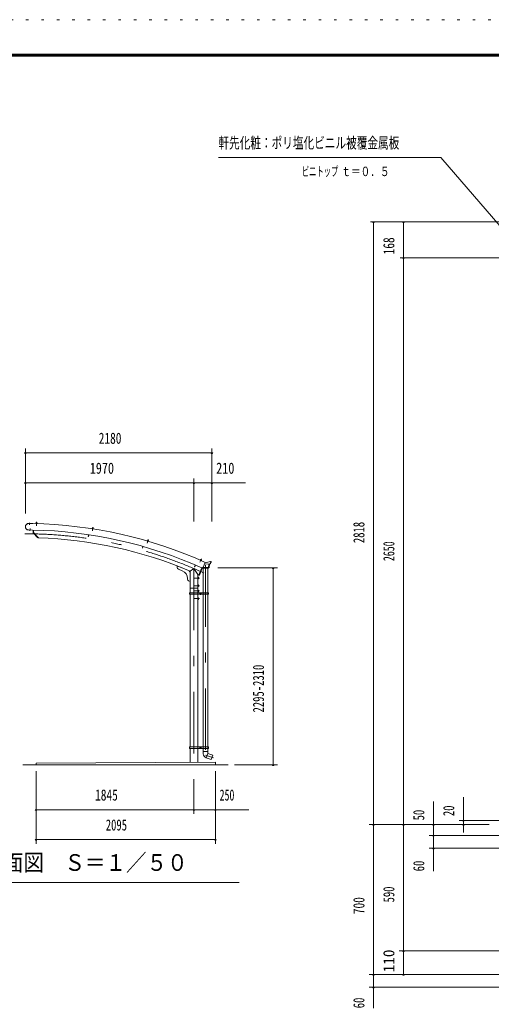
# Model space of a CAD drawing. Units: millimetres, scale not verified. Extents: x -25857 to 25867, y -10500 to 10500.
# Drawn here: x 10134 to 15643, y -1050 to 10500 of the extents above; entities that cross this region are included whole.
import ezdxf
from ezdxf.enums import TextEntityAlignment as Align

# ---------------------------------------------------------------- set-up
doc = ezdxf.new("R2010")
doc.units = ezdxf.units.MM
doc.header["$LTSCALE"] = 60
doc.linetypes.add('USER3', pattern=[24, 12, -5, 2, -5])
doc.linetypes.add('USER4', pattern=[3, 0.5, -2.5])
for name, color, linetype, lineweight in [('0-2_1-05BOLD', 7, 'Continuous', 18), ('0-3_1-25CENTER', 3, 'USER3', 18), ('0-4_1-45THIN', 4, 'Continuous', 18), ('0-5_1-55DIM', 3, 'Continuous', 18), ('0-A_2-52DIM', 3, 'Continuous', 18), ('0-C_F-F1PAPER', 5, 'Continuous', 18), ('0-D_F-E_J_ADD', 5, 'USER4', 18)]:
    doc.layers.add(name, color=color, linetype=linetype, lineweight=lineweight)
doc.styles.add('ＭＳ ゴシック', font='')
doc.styles.get('ＭＳ ゴシック').set_extended_font_data('MS Gothic')

msp = doc.modelspace()

# ---------------------------------------------------------------- linework, layer by layer
at = {"layer": '0-2_1-05BOLD'}
for p, q in [((10327.26, 4619.86), (10327.48, 4628.01)), ((10328.51, 4628.98), (10327.48, 4628.01)), ((10333.48, 4627.85), (10327.48, 4628.01)), ((10332.51, 4628.88), (10328.51, 4628.98)), ((10333.48, 4627.85), (10332.51, 4628.88)), ((10333.26, 4619.7), (10333.48, 4627.85)), ((10236.86, 4538.15), (10283.55, 4537.22)), ((10236.87, 4538.65), (10283.56, 4537.72)), ((10238.38, 4614.24), (10285.07, 4613.3)), ((10285.08, 4613.8), (10238.39, 4614.74)), ((10283.56, 4537.71), (10283.55, 4537.22)), ((10285.08, 4613.8), (10285.06, 4612.7)), ((10290.36, 4537.58), (10289.73, 4506.26)), ((10346.07, 4447.62), (10289.73, 4506.26)), ((10293.55, 4537.52), (10292.96, 4507.53)), ((10351.21, 4446.89), (10292.96, 4507.53)), ((10323.88, 4614.95), (10336.38, 4614.62)), ((10324.32, 4613.44), (10324.27, 4611.84)), ((10325.37, 4619.91), (10335.16, 4619.65)), ((10327.36, 4619.36), (10327.24, 4614.86)), ((10333.13, 4619.2), (10333.02, 4614.71)), ((10335.16, 4619.65), (10336.02, 4619.12)), ((10335.86, 4613.13), (10335.82, 4611.53)), ((10336.02, 4619.12), (10335.9, 4614.63)), ((10336.38, 4614.62), (10336.34, 4613.12)), ((10980.82, 4555.64), (10980.58, 4554.16)), ((10980.58, 4554.16), (10992.93, 4552.22)), ((10981.05, 4554.08), (10980.81, 4552.5)), ((10980.81, 4552.5), (10992.21, 4550.71)), ((10982.93, 4560.37), (10992.61, 4558.85)), ((10984.84, 4559.56), (10984.14, 4555.12)), ((10984.8, 4560.08), (10986.07, 4568.13)), ((10987.21, 4568.96), (10986.07, 4568.13)), ((10991.99, 4567.19), (10986.07, 4568.13)), ((10991.16, 4568.34), (10987.21, 4568.96)), ((10990.54, 4558.66), (10989.84, 4554.22)), ((10990.73, 4559.14), (10991.99, 4567.19)), ((10991.99, 4567.19), (10991.16, 4568.34)), ((10992.46, 4552.29), (10992.21, 4550.71)), ((10992.61, 4558.85), (10993.39, 4558.22)), ((10993.39, 4558.22), (10992.69, 4553.77)), ((10348.38, 4449.84), (10346.07, 4447.62)), ((10940.79, 4482.74), (10937.53, 4460.99)), ((11624.68, 4412.4), (11624.26, 4410.96)), ((11624.26, 4410.96), (11636.26, 4407.45)), ((11624.72, 4410.83), (11624.27, 4409.3)), ((11624.27, 4409.3), (11635.35, 4406.05)), ((11627.38, 4416.82), (11636.79, 4414.07)), ((11629.17, 4415.77), (11627.91, 4411.46)), ((11629.21, 4416.29), (11631.49, 4424.11)), ((11632.74, 4424.79), (11631.49, 4424.11)), ((11637.25, 4422.43), (11631.49, 4424.11)), ((11636.57, 4423.67), (11632.74, 4424.79)), ((11634.72, 4414.15), (11633.45, 4409.84)), ((11634.96, 4414.61), (11637.25, 4422.43)), ((11635.8, 4407.59), (11635.35, 4406.05)), ((11637.48, 4413.34), (11636.22, 4409.03)), ((11637.25, 4422.43), (11636.57, 4423.67)), ((11636.79, 4414.07), (11637.48, 4413.34)), ((11572.55, 4346.13), (11566.52, 4324.98)), ((11566.52, 4324.98), (11569.59, 4324.1)), ((11575.63, 4345.26), (11569.59, 4324.1)), ((12244.64, 4186.06), (12244, 4184.59)), ((12244, 4184.59), (12254.57, 4179.95)), ((12244.81, 4187.62), (12256.26, 4182.6)), ((12249.69, 4190.39), (12247.89, 4186.27)), ((12248.05, 4191.66), (12257.03, 4187.72)), ((12249.79, 4190.89), (12253.07, 4198.36)), ((12254.38, 4198.87), (12253.07, 4198.36)), ((12258.56, 4195.95), (12253.07, 4198.36)), ((12254.98, 4188.07), (12253.18, 4183.95)), ((12258.05, 4197.27), (12254.38, 4198.87)), ((12255.22, 4181.42), (12254.57, 4179.95)), ((12255.29, 4188.49), (12258.56, 4195.95)), ((12256.26, 4182.6), (12255.65, 4181.23)), ((12257.62, 4186.91), (12255.82, 4182.79)), ((12257.03, 4187.72), (12257.62, 4186.91)), ((12258.56, 4195.95), (12258.05, 4197.27)), ((12302.26, 4158.68), (12277.53, 4103.99)), ((12362.7, 4159.67), (12360.58, 4143.64)), ((12369.32, 4159.67), (12362.7, 4159.67)), ((12369.32, 4159.67), (12369.32, 4169.67)), ((12371.62, 4157.37), (12371.62, 4169.67)), ((11974.77, 4117.89), (12124.77, 4057.25)), ((11974.77, 4117.89), (11974.77, 4099.02)), ((11987.28, 4080.48), (12032.25, 4062.29)), ((12184.59, 4128.6), (12175.89, 4108.39)), ((12175.89, 4108.39), (12178.83, 4107.13)), ((12187.53, 4127.34), (12178.83, 4107.13)), ((12266.9, 4090.79), (12232.9, 4011.8)), ((12260.34, 4095.79), (12265.86, 4093.42)), ((12267.4, 4095.59), (12271.53, 4092.37)), ((12270, 4096.48), (12272.32, 4094.67)), ((12336.32, 4094.67), (12272.32, 4094.67)), ((12339.14, 4100.67), (12275.47, 4100.67)), ((12276.82, 4092.37), (12276.82, 3802.67)), ((12292.44, 4136.97), (12350.54, 4140.95)), ((12331.82, 4092.37), (12331.82, 3802.67)), ((12345.32, 4101.67), (12336.32, 4094.67)), ((12344.43, 4140.53), (12339.14, 4100.67)), ((12350.54, 4140.95), (12345.32, 4101.67)), ((12360.58, 4143.64), (12350.54, 4140.95)), ((12362.65, 4141.81), (12352.62, 4139.13)), ((12364.72, 4157.37), (12362.65, 4141.81)), ((12371.62, 4157.37), (12364.72, 4157.37)), ((12094.77, 3969.58), (12094.77, 3962.86)), ((12107.28, 3944.32), (12124.77, 3937.25)), ((12213.87, 4018.49), (12213.87, 3802.67)), ((12215.87, 3987.17), (12213.87, 3987.17)), ((12215.87, 3966.17), (12213.87, 3966.17)), ((12215.87, 3987.17), (12215.87, 3966.17)), ((12221.97, 3986.49), (12215.87, 3986.49)), ((12221.97, 3981.58), (12215.87, 3981.58)), ((12221.97, 3971.76), (12215.87, 3971.76)), ((12222.87, 3984.92), (12221.97, 3986.49)), ((12124.77, 3856.67), (12213.87, 3856.67)), ((12215.87, 3897.17), (12213.87, 3897.17)), ((12215.87, 3876.17), (12213.87, 3876.17)), ((12215.87, 3837.17), (12213.87, 3837.17)), ((12215.87, 3816.17), (12213.87, 3816.17)), ((12215.87, 3897.17), (12215.87, 3876.17)), ((12221.97, 3896.49), (12215.87, 3896.49)), ((12221.97, 3891.58), (12215.87, 3891.58)), ((12221.97, 3881.76), (12215.87, 3881.76)), ((12221.97, 3876.86), (12215.87, 3876.86)), ((12215.87, 3816.17), (12215.87, 3837.17)), ((12221.97, 3831.58), (12215.87, 3831.58)), ((12221.97, 3821.76), (12215.87, 3821.76)), ((12221.97, 3816.85), (12215.87, 3816.85)), ((12222.87, 3894.92), (12221.97, 3896.49)), ((12222.87, 3818.42), (12221.97, 3816.85)), ((12117.07, 3802.67), (12117.07, 3786.67)), ((12117.07, 3794.67), (12123.17, 3794.67)), ((12117.07, 3786.67), (12339.52, 3786.67)), ((12123.17, 3802.67), (12123.17, 3786.67)), ((12124.77, 3786.67), (12124.77, 2002.67)), ((12213.87, 2002.67), (12213.87, 3786.67)), ((12215.87, 3726.17), (12213.87, 3726.17)), ((12215.47, 3802.67), (12215.47, 3786.67)), ((12221.97, 3746.49), (12215.87, 3746.49)), ((12221.97, 3741.58), (12215.87, 3741.58)), ((12221.97, 3731.76), (12215.87, 3731.76)), ((12221.97, 3726.86), (12215.87, 3726.86)), ((12222.87, 3744.92), (12221.97, 3746.49)), ((12222.87, 3728.42), (12221.97, 3726.86)), ((12222.87, 3728.42), (12222.87, 3744.92)), ((12240.35, 3797.56), (12240.35, 3791.78)), ((12240.35, 3791.78), (12245.35, 3788.9)), ((12245.35, 3788.9), (12250.35, 3791.78)), ((12275.22, 3802.67), (12275.22, 3786.67)), ((12276.82, 3786.67), (12276.82, 2002.67)), ((12331.82, 3786.67), (12331.82, 2002.67)), ((12333.42, 3802.67), (12333.42, 3786.67)), ((12333.42, 3794.67), (12339.52, 3794.67)), ((12117.07, 2002.67), (12339.52, 2002.67)), ((12117.07, 2002.67), (12117.07, 1986.67)), ((12117.07, 1994.67), (12123.17, 1994.67)), ((12117.07, 1986.67), (12339.52, 1986.67)), ((12123.17, 2002.67), (12123.17, 1986.67)), ((12124.77, 1986.67), (12124.77, 1823.27)), ((12213.87, 1986.67), (12213.87, 1823.69)), ((12215.47, 2002.67), (12215.47, 1986.67)), ((12240.35, 1997.56), (12245.35, 2000.44)), ((12245.35, 2000.44), (12250.35, 1997.56)), ((12250.35, 1997.56), (12250.35, 1991.78)), ((12275.22, 2002.67), (12275.22, 1986.67)), ((12276.82, 1986.67), (12276.82, 1949.76)), ((12331.82, 1986.67), (12331.82, 1949.76)), ((12333.42, 2002.67), (12333.42, 1986.67)), ((12333.42, 1994.67), (12339.52, 1994.67)), ((12339.52, 2002.67), (12339.52, 1986.67)), ((12275.32, 1949.76), (12333.33, 1949.76)), ((12277.08, 1923.97), (12275.32, 1949.76)), ((12331.82, 1927.76), (12313.01, 1876.08)), ((12313.29, 1875.98), (12369.4, 1855.56)), ((12333.32, 1949.76), (12331.82, 1927.76)), ((10169.32, 1794.67), (12569.32, 1794.67)), ((12419.32, 1824.67), (10324.32, 1814.67)), ((10324.32, 1794.67), (10324.32, 1814.67)), ((12419.32, 1824.67), (12419.32, 1794.67))]:
    msp.add_line(p, q, dxfattribs=at)
for points in [[(10323.88, 4614.95), (10323.84, 4613.45), (10336.34, 4613.12)], [(10325.37, 4619.91), (10324.48, 4619.43), (10324.36, 4614.94)], [(10980.82, 4555.64), (10993.17, 4553.7), (10992.93, 4552.22)], [(10982.93, 4560.37), (10981.98, 4560.01), (10981.29, 4555.56)], [(10937.63, 4483.22), (10934.36, 4461.46), (10937.53, 4460.99)], [(11624.68, 4412.4), (11636.68, 4408.89), (11636.26, 4407.45)], [(11627.38, 4416.82), (11626.4, 4416.58), (11625.14, 4412.27)], [(12244.81, 4187.62), (12244.21, 4186.25), (12255.65, 4181.23)], [(12248.05, 4191.66), (12247.05, 4191.55), (12245.24, 4187.43)], [(12371.62, 4169.67), (12362.72, 4169.67), (12300.45, 4154.67)], [(12213.87, 4018.49), (12169.32, 4086.67), (12124.77, 4057.25), (12124.77, 3802.67)], [(12260.34, 4095.79), (12224.76, 4013.12), (12230.27, 4010.75)], [(12352.62, 4139.13), (12347.48, 4100.44), (12337.11, 4092.37), (12271.53, 4092.37)], [(12222.87, 3984.92), (12222.87, 3968.42), (12221.97, 3966.86), (12215.87, 3966.86)], [(12222.87, 3818.42), (12222.87, 3834.92), (12221.97, 3836.49), (12215.87, 3836.49)], [(12222.87, 3894.92), (12222.87, 3878.42), (12221.97, 3876.86)], [(12117.07, 3802.67), (12339.52, 3802.67), (12339.52, 3786.67)], [(12215.87, 3726.17), (12215.87, 3747.17), (12213.87, 3747.17)], [(12240.35, 3797.56), (12245.35, 3800.44), (12250.35, 3797.56), (12250.35, 3791.78)], [(12240.35, 1997.56), (12240.35, 1991.78), (12245.35, 1988.9), (12250.35, 1991.78)], [(12331.82, 1927.76), (12388.21, 1907.24), (12369.4, 1855.56)]]:
    msp.add_lwpolyline(points, dxfattribs=at)
for centre, radius in [((12245.35, 3794.67), 6.25), ((12245.35, 3794.67), 4.9), ((12245.35, 1994.67), 6.25), ((12245.35, 1994.67), 4.9)]:
    msp.add_circle(centre, radius, dxfattribs=at)
for centre, radius, start, end in [((10237.62, 4576.45), 38.3, 88.854, 268.854), ((10237.62, 4576.45), 37.8, 88.854, 268.854), ((10192.66, -506.02), 5044.55, 65.80466, 88.96758), ((10192.66, -506.02), 5119.55, 65.66528, 88.9659), ((10325.87, 4617.58), 2.32, 49.93085, 88.46228), ((10330.03, 4611.28), 8.51, 68.63316, 108.29361), ((10334.53, 4617.35), 2.32, 88.46228, 127.00851), ((10983.13, 4557.99), 2.32, 42.54817, 81.07961), ((10986.45, 4551.2), 8.51, 61.25049, 100.91093), ((10991.69, 4556.65), 2.32, 81.07961, 119.62584), ((10192.66, -506.02), 4955.45, 67.05199, 88.16658), ((11627.28, 4414.44), 2.32, 35.1655, 73.69695), ((11629.7, 4407.28), 8.51, 53.86781, 93.52827), ((11635.59, 4412.01), 2.32, 73.69695, 112.24318), ((12247.64, 4189.31), 2.32, 27.78282, 66.31427), ((12249.12, 4181.9), 8.51, 46.48515, 86.1456), ((12255.58, 4185.83), 2.32, 66.31427, 104.8605), ((11994.77, 4099.02), 20, 180, 247.98738), ((11994.77, 3969.58), 100, 0, 67.98738), ((12124.77, 4057.25), 10, 157.98738, 270), ((12263.86, 4110.17), 15, 245.66849, 335.66833), ((12265.06, 4091.58), 2, 336.71333, 66.71333), ((12114.77, 3962.86), 20, 180, 247.98738), ((10192.66, -506.02), 4955.45, 65.78831, 65.92853), ((12219.09, 3984.03), 3.78, 319.57169, 0), ((12209.09, 3976.67), 13.78, 339.1357, 20.8643), ((12219.09, 3969.31), 3.78, 0, 40.43115), ((12231.06, 4012.59), 2, 246.71333, 336.71333), ((12219.09, 3894.03), 3.78, 319.57169, 0), ((12209.09, 3886.67), 13.78, 339.1357, 20.8643), ((12219.09, 3879.31), 3.78, 0, 40.43115), ((12219.09, 3834.03), 3.78, 319.56883, 0), ((12209.09, 3826.67), 13.78, 339.13568, 20.86429), ((12219.09, 3819.31), 3.78, 0, 40.4283), ((12219.09, 3744.03), 3.78, 319.56883, 0), ((12209.09, 3736.67), 13.78, 339.13568, 20.86429), ((12219.09, 3729.31), 3.78, 0, 40.4283), ((12331.95, 1927.72), 55, 183.90576, 250.16731)]:
    msp.add_arc(centre, radius, start, end, dxfattribs=at)
at = {"layer": '0-3_1-25CENTER'}
for p, q in [((10247.26, 4623.16), (10246.76, 4598.17)), ((10330.58, 4631.68), (10329.41, 4588.17)), ((10253.38, 4529.22), (10253.88, 4554.22)), ((10989.61, 4571.36), (10982.86, 4528.37)), ((11635.43, 4426.87), (11623.21, 4385.09)), ((12257.32, 4200.59), (12239.84, 4160.73)), ((12169.32, 4086.67), (12169.32, 1425.98)), ((12304.32, 4127.89), (12304.32, 1908.51)), ((12232.87, 3976.67), (12175.87, 3976.67)), ((12232.87, 3886.67), (12175.87, 3886.67)), ((12232.87, 3826.67), (12175.87, 3826.67)), ((12232.87, 3736.67), (12175.87, 3736.67)), ((12232.85, 3794.67), (12257.85, 3794.67)), ((12245.35, 3807.17), (12245.35, 3782.17)), ((12232.85, 1994.67), (12257.85, 1994.67)), ((12245.35, 2007.17), (12245.35, 1982.17)), ((12304.32, 1908.51), (12397.59, 1874.56))]:
    msp.add_line(p, q, dxfattribs=at)
msp.add_arc((10192.66, -506.02), 5000, 65.24121, 90, dxfattribs=at)
at = {"layer": '0-4_1-45THIN'}
for p, q in [((10328.06, 4619.84), (10328.31, 4628.79)), ((10332.46, 4619.72), (10332.7, 4628.67)), ((10985.59, 4559.95), (10986.98, 4568.79)), ((10989.94, 4559.27), (10991.33, 4568.11)), ((11629.97, 4416.07), (11632.49, 4424.65)), ((11634.2, 4414.83), (11636.71, 4423.42)), ((12250.53, 4190.57), (12254.12, 4198.77)), ((12254.56, 4188.81), (12258.15, 4197))]:
    msp.add_line(p, q, dxfattribs=at)
at = {"layer": '0-5_1-55DIM'}
for p, q in [((10209.32, 5438.67), (10189.32, 5438.67)), ((10199.32, 4731.84), (10199.32, 5488.67)), ((10199.32, 5438.67), (12379.32, 5438.67)), ((12389.32, 5438.67), (12369.32, 5438.67)), ((12379.32, 4638.67), (12379.32, 5488.67)), ((10209.32, 5088.67), (10189.32, 5088.67)), ((10199.32, 5088.67), (12771.82, 5088.67)), ((12179.32, 5088.67), (12159.32, 5088.67)), ((12169.32, 4638.67), (12169.32, 5138.67)), ((12389.32, 5088.67), (12369.32, 5088.67)), ((12448.25, 4094.67), (13144.32, 4094.67)), ((13104.32, 4094.67), (13084.32, 4094.67)), ((13094.32, 1794.67), (13094.32, 4094.67)), ((12644.32, 1794.67), (13144.32, 1794.67)), ((13104.32, 1794.67), (13084.32, 1794.67)), ((10324.32, 1719.67), (10324.32, 869.67)), ((12419.32, 1719.67), (12419.32, 869.67)), ((12169.32, 1569.67), (12169.32, 1219.67)), ((10334.32, 1269.67), (10314.32, 1269.67)), ((10324.32, 1269.67), (12811.82, 1269.67)), ((12179.32, 1269.67), (12159.32, 1269.67)), ((12429.32, 1269.67), (12409.32, 1269.67)), ((10334.32, 919.67), (10314.32, 919.67)), ((10324.32, 919.67), (12419.32, 919.67)), ((12429.32, 919.67), (12409.32, 919.67)), ((9696.82, 419.67), (12696.82, 419.67))]:
    msp.add_line(p, q, dxfattribs=at)
for centre in [(10199.32, 5438.67), (12379.32, 5438.67), (10199.32, 5088.67), (12169.32, 5088.67), (12379.32, 5088.67), (13094.32, 4094.67), (13094.32, 1794.67), (10324.32, 1269.67), (12169.32, 1269.67), (12419.32, 1269.67), (10324.32, 919.67), (12419.32, 919.67)]:
    msp.add_arc(centre, 10, 180, 0, dxfattribs=at)
at = {"layer": '0-A_2-52DIM'}
for p, q in [((15055.25, 8889.93), (12455.26, 8889.93)), ((15055.25, 8889.93), (15743.38, 8092.25)), ((15801, 8139.93), (14230.25, 8139.93)), ((14277.75, 8139.93), (14257.75, 8139.93)), ((14267.76, 8139.93), (14267.76, -1050.07)), ((14627.75, 8139.93), (14607.75, 8139.93)), ((14617.75, 8139.93), (14617.75, -655.07)), ((16048.63, 7719.93), (14580.25, 7719.93)), ((14627.75, 7719.93), (14607.75, 7719.93)), ((15317.75, 1002.84), (15317.75, 1414.93)), ((14967.75, 1364.93), (14967.75, 549.93)), ((15617.75, 1094.93), (14217.75, 1094.93)), ((14277.75, 1094.93), (14257.75, 1094.93)), ((14627.75, 1094.93), (14607.75, 1094.93)), ((14977.75, 1094.93), (14957.75, 1094.93)), ((15992.75, 1144.93), (15267.75, 1144.93)), ((15327.75, 1144.93), (15307.75, 1144.93)), ((15327.75, 1094.93), (15307.75, 1094.93)), ((15992.75, 969.93), (14917.75, 969.93)), ((14977.75, 969.93), (14957.75, 969.93)), ((15992.75, 819.93), (14917.75, 819.93)), ((14977.75, 819.93), (14957.75, 819.93)), ((20493.88, -380.07), (14567.75, -380.07)), ((14627.75, -380.07), (14607.75, -380.07)), ((19230.25, -655.07), (14217.75, -655.07)), ((14277.75, -655.07), (14257.75, -655.07)), ((14627.75, -655.07), (14607.75, -655.07)), ((19230.25, -805.07), (14217.75, -805.07)), ((14277.75, -805.07), (14257.75, -805.07))]:
    msp.add_line(p, q, dxfattribs=at)
for centre in [(14267.75, 8139.93), (14617.75, 8139.93), (14617.75, 7719.93), (14267.75, 1094.93), (14617.75, 1094.93), (14967.75, 1094.93), (15317.75, 1144.93), (15317.75, 1094.93), (14967.75, 969.93), (14967.75, 819.93), (14617.75, -380.07), (14267.75, -655.07), (14617.75, -655.07), (14267.75, -805.07)]:
    msp.add_arc(centre, 10, 180, 0, dxfattribs=at)
at = {"layer": '0-C_F-F1PAPER'}
for p, q in [((-3333.34, 10100), (25366.66, 10100)), ((-3330.84, 10097.5), (25364.16, 10097.5)), ((-3328.34, 10095), (25361.66, 10095)), ((-3325.84, 10092.5), (25359.16, 10092.5)), ((-3323.34, 10090), (25356.66, 10090)), ((-3320.84, 10087.5), (25354.16, 10087.5)), ((-3318.34, 10085), (25351.66, 10085)), ((-3315.84, 10082.5), (25349.16, 10082.5)), ((-3313.34, 10080), (25346.66, 10080)), ((-3310.84, 10077.5), (25344.16, 10077.5)), ((-3308.34, 10075), (25341.66, 10075))]:
    msp.add_line(p, q, dxfattribs=at)
at = {"layer": '0-D_F-E_J_ADD'}
msp.add_line((-3833.34, 10500), (25866.66, 10500), dxfattribs=at)

# ---------------------------------------------------------------- texts
at = {"layer": '0-5_1-55DIM', "color": 7, "style": 'ＭＳ ゴシック'}
for s, height, width, p in [('2180', 130.2, 0.75, (11056.82, 5506.44)), ('1970', 130.2, 0.8, (10951.82, 5156.44)), ('210', 130.2, 0.8, (12429.32, 5156.44)), ('1845', 130.2, 0.75, (11014.32, 1337.43)), ('250', 130.2, 0.65, (12469.32, 1337.43)), ('2095', 130.2, 0.7, (11139.32, 987.43)), ('側面図\u3000Ｓ＝１／５０', 195.4, 0.9, (9696.82, 496.31))]:
    msp.add_text(s, height=height, dxfattribs=dict(at, width=width)).set_placement(p, align=Align.BOTTOM_LEFT)
at = {"layer": '0-5_1-55DIM', "color": 7, "style": 'ＭＳ ゴシック', "width": 0.7}
msp.add_text('2295-2310', height=130.2, rotation=90, dxfattribs=at).set_placement((13026.55, 2405.92), align=Align.BOTTOM_LEFT)
at = {"layer": '0-A_2-52DIM', "color": 7, "style": 'ＭＳ ゴシック'}
for s, height, width, p in [('軒先化粧：ポリ塩化ビニル被覆金属板', 130.2, 0.7, (12455.25, 8957.7)), ('ビニトップ ', 110.7, 0.55, (13430.25, 8639.93)), ('ｔ＝０．５', 110.7, 0.75, (13889.53, 8639.93))]:
    msp.add_text(s, height=height, dxfattribs=dict(at, width=width)).set_placement(p, align=Align.BOTTOM_LEFT)
for s, width, p in [('168', 0.75, (14549.99, 7758.68)), ('2818', 0.7, (14199.99, 4384.93)), ('2650', 0.65, (14549.99, 4174.93)), ('20', 0.7, (15249.99, 1194.93)), ('50', 0.7, (14899.99, 1144.93)), ('60', 0.7, (14899.99, 549.93)), ('590', 0.7, (14549.99, 186.18)), ('700', 0.75, (14199.99, 48.68)), ('60', 0.7, (14199.99, -1050.07))]:
    msp.add_text(s, height=130.2, rotation=90, dxfattribs=dict(at, width=width)).set_placement(p, align=Align.BOTTOM_LEFT)
msp.add_text('110', height=130.2, rotation=90, dxfattribs=at).set_placement((14549.99, -630.07), align=Align.BOTTOM_LEFT)

doc.saveas('drawing.dxf')
